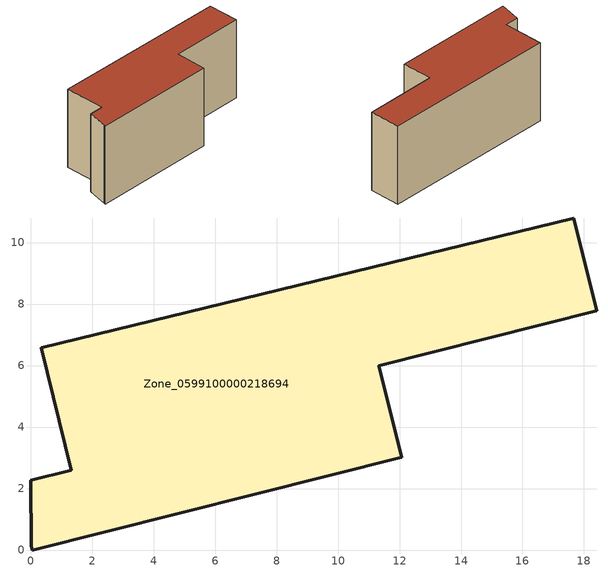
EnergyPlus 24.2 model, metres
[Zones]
Zone_0599100000218694
 floor ground (C_G): 11.32,6 12.07,3.01 0.06,0 0.02,0.14 0,2.27 1.33,2.6 0.34,6.58 17.66,10.8 18.42,7.78 z0
 wall outside (C_F): 1.33,2.6 0,2.27 0.02,0.14 0.06,0 12.07,3.01 11.32,6 18.42,7.78 17.66,10.8 0.34,6.58 1.33,2.6 z0:8.19
 roof outside (C_R): 17.66,10.8 0.34,6.58 1.33,2.6 0,2.27 0.02,0.14 0.06,0 12.07,3.01 11.32,6 18.42,7.78 z8.19
[BUILDING]
Pand.0599100000218694: North Axis=0; Terrain=City; Loads Convergence Tolerance Value=0.04; Temperature Convergence Tolerance Value=0.4; Solar Distribution=FullExterior; Maximum Number of Warmup Days=25; Minimum Number of Warmup Days=1
[Site:Location]
Rotterdam.The.Hague.AP_ZH_NLD Design_Conditions: Latitude=51.96; Longitude=4.45; Time Zone=1; Elevation=-4.5
[SITE:GROUNDTEMPERATURE:BUILDINGSURFACE]
18, 18, 18, 18, 18, 18, 18, 18, 18, 18, 18, 18
[MATERIAL] Thermal Absorptance=0.9; Solar Absorptance=0.7; Visible Absorptance=0.7
Name | Roughness | Thickness | Conductivity | Density | Specific Heat
G.TI.1975-1991 | MediumSmooth | 0.15 | 0.288461 | 540 | 1210
F.TI.1975-1991 | Rough | 0.3 | 0.230769 | 1920 | 840
R.TI.1975-1991 | MediumRough | 0.2 | 0.153846 | 1500 | 1000
[CONSTRUCTION]
C_G: G.TI.1975-1991
C_F: F.TI.1975-1991
C_R: R.TI.1975-1991
[ZONE]
Zone_0599100000218694: Type=1; Multiplier=1; Ceiling Height=Autocalculate; Volume=Autocalculate; Floor Area=autocalculate; Part of Total Floor Area=Yes
[ZONEINFILTRATION:DESIGNFLOWRATE]
Infil_Zone_0599100000218694: Zone or ZoneList or Space or SpaceList=Zone_0599100000218694; Schedule=AlwaysOn; Design Flow Rate Calculation Method=Flow/Area; Flow Rate per Floor Area=0.003; Constant Term Coefficient=1; Temperature Term Coefficient=0; Velocity Term Coefficient=0; Velocity Squared Term Coefficient=0
[HVACTEMPLATE:ZONE:IDEALLOADSAIRSYSTEM]
Zone_0599100000218694: Maximum Heating Supply Air Temperature=50; Minimum Cooling Supply Air Temperature=13; Maximum Heating Supply Air Humidity Ratio=0.0156; Minimum Cooling Supply Air Humidity Ratio=0.0077; Heating Limit=NoLimit; Cooling Limit=NoLimit; Dehumidification Control Type=ConstantSensibleHeatRatio; Cooling Sensible Heat Ratio=0.7; Dehumidification Setpoint=60; Humidification Control Type=None; Humidification Setpoint=30; Outdoor Air Method=None; Outdoor Air Flow Rate per Person=0.00944; Outdoor Air Flow Rate per Zone Floor Area=0; Outdoor Air Flow Rate per Zone=0; Demand Controlled Ventilation Type=None; Outdoor Air Economizer Type=NoEconomizer; Heat Recovery Type=None; Sensible Heat Recovery Effectiveness=0.7; Latent Heat Recovery Effectiveness=0.65
[ZONECONTROL:THERMOSTAT]
ThermostatControl_Zone_0599100000218694: Zone or ZoneList=Zone_0599100000218694; Control Type Schedule=DualSetpointControlType; Control 1=Thermostat_Zone_0599100000218694; Temperature Difference Between Cutout And Setpoint=0
[THERMOSTATSETPOINT:DUALSETPOINT]
Thermostat_Zone_0599100000218694: Heating Setpoint Temperature Schedule=HeatingSetpoint_Zone_0599100000218694; Cooling Setpoint Temperature Schedule=CoolingSetpoint_Zone_0599100000218694
[SCHEDULE:COMPACT]
HeatingSetpoint_Zone_0599100000218694: Through: 12/31, For: AllDays, Until: 24:00, 21
CoolingSetpoint_Zone_0599100000218694: Through: 12/31, For: AllDays, Until: 24:00, 24
DualSetpointControlType: Through: 12/31, For: AllDays, Until: 24:00, 4
AlwaysOn: Through: 12/31, For: AllDays, Until: 24:00, 1
